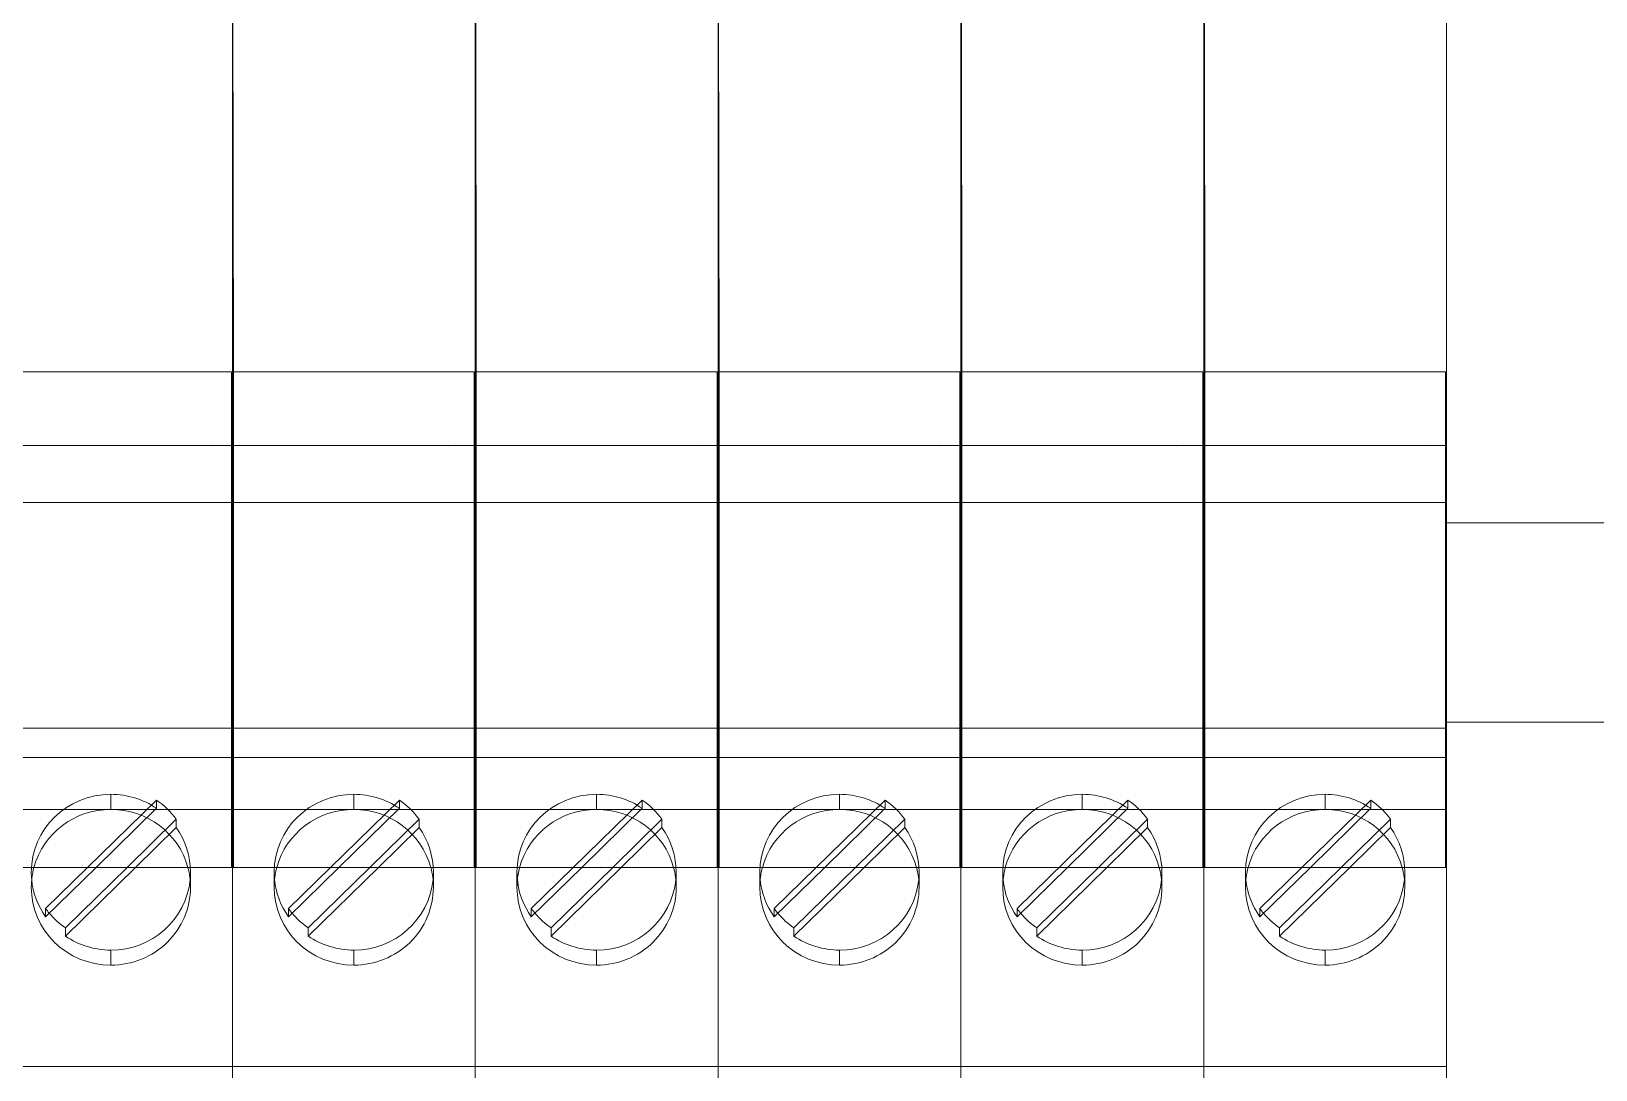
# Model space of a CAD drawing. Header units: millimetres. Extents: x 1359 to 3577, y 1336 to 3557.
# Drawn here: x 3035.9 to 3075.2, y 2495.47 to 2521.56 of the extents above; entities that cross this region are included whole.
import ezdxf

# ---------------------------------------------------------------- set-up
doc = ezdxf.new("R2010")
doc.units = ezdxf.units.MM
doc.layers.add('000-PI-Oprema', color=30, linetype='Continuous', lineweight=5)
doc.layers.add('002-PI-Kabelska kanalica', color=150, linetype='Continuous')

msp = doc.modelspace()

# ---------------------------------------------------------------- linework, layer by layer
at = {"layer": '000-PI-Oprema', "color": 0, "linetype": 'ByBlock', "lineweight": 0}
for p, q in [((3040.977, 2513.005), (3040.952, 2539.206)), ((3040.977, 2513.005), (3040.952, 2539.206)), ((3047.077, 2513.005), (3047.052, 2539.206)), ((3047.077, 2513.005), (3047.052, 2539.206)), ((3053.177, 2513.005), (3053.152, 2539.206)), ((3053.177, 2513.005), (3053.152, 2539.206)), ((3059.277, 2513.005), (3059.252, 2539.206)), ((3059.277, 2513.005), (3059.252, 2539.206)), ((3065.377, 2513.005), (3065.352, 2539.206)), ((3065.377, 2513.005), (3065.352, 2539.206)), ((3040.952, 2537.506), (3040.952, 2511.206)), ((3040.952, 2537.506), (3040.952, 2511.206)), ((3047.052, 2537.506), (3047.052, 2511.206)), ((3047.052, 2537.506), (3047.052, 2511.206)), ((3053.152, 2537.506), (3053.152, 2511.206)), ((3053.152, 2537.506), (3053.152, 2511.206)), ((3059.252, 2537.506), (3059.252, 2511.206)), ((3059.252, 2537.506), (3059.252, 2511.206)), ((3065.352, 2537.506), (3065.352, 2511.206)), ((3065.352, 2537.506), (3065.352, 2511.206)), ((3071.452, 2537.506), (3071.452, 2511.206)), ((3071.452, 2537.506), (3071.452, 2511.206)), ((3040.927, 2513.005), (3034.877, 2513.005)), ((3040.927, 2512.519), (3040.927, 2513.005)), ((3040.927, 2512.519), (3040.927, 2513.005)), ((3040.977, 2512.519), (3040.977, 2513.005)), ((3047.027, 2513.005), (3040.977, 2513.005)), ((3040.977, 2512.519), (3040.977, 2513.005)), ((3047.027, 2512.519), (3047.027, 2513.005)), ((3047.027, 2512.519), (3047.027, 2513.005)), ((3047.077, 2512.519), (3047.077, 2513.005)), ((3053.127, 2513.005), (3047.077, 2513.005)), ((3047.077, 2512.519), (3047.077, 2513.005)), ((3053.127, 2512.519), (3053.127, 2513.005)), ((3053.127, 2512.519), (3053.127, 2513.005)), ((3053.177, 2512.519), (3053.177, 2513.005)), ((3059.227, 2513.005), (3053.177, 2513.005)), ((3053.177, 2512.519), (3053.177, 2513.005)), ((3059.227, 2512.519), (3059.227, 2513.005)), ((3059.227, 2512.519), (3059.227, 2513.005)), ((3059.277, 2512.519), (3059.277, 2513.005)), ((3065.327, 2513.005), (3059.277, 2513.005)), ((3059.277, 2512.519), (3059.277, 2513.005)), ((3065.327, 2512.519), (3065.327, 2513.005)), ((3065.327, 2512.519), (3065.327, 2513.005)), ((3065.377, 2512.519), (3065.377, 2513.005)), ((3071.427, 2513.005), (3065.377, 2513.005)), ((3065.377, 2512.519), (3065.377, 2513.005)), ((3071.427, 2512.519), (3071.427, 2513.005)), ((3071.427, 2512.519), (3071.427, 2513.005)), ((3040.927, 2512.519), (3040.927, 2511.156)), ((3040.927, 2512.519), (3040.927, 2511.156)), ((3040.977, 2512.519), (3040.977, 2511.156)), ((3040.977, 2512.519), (3040.977, 2511.156)), ((3047.027, 2512.519), (3047.027, 2511.156)), ((3047.027, 2512.519), (3047.027, 2511.156)), ((3047.077, 2512.519), (3047.077, 2511.156)), ((3047.077, 2512.519), (3047.077, 2511.156)), ((3053.127, 2512.519), (3053.127, 2511.156)), ((3053.127, 2512.519), (3053.127, 2511.156)), ((3053.177, 2512.519), (3053.177, 2511.156)), ((3053.177, 2512.519), (3053.177, 2511.156)), ((3059.227, 2512.519), (3059.227, 2511.156)), ((3059.227, 2512.519), (3059.227, 2511.156)), ((3059.277, 2512.519), (3059.277, 2511.156)), ((3059.277, 2512.519), (3059.277, 2511.156)), ((3065.327, 2512.519), (3065.327, 2511.156)), ((3065.327, 2512.519), (3065.327, 2511.156)), ((3065.377, 2512.519), (3065.377, 2511.156)), ((3065.377, 2512.519), (3065.377, 2511.156)), ((3071.427, 2512.519), (3071.427, 2511.156)), ((3071.427, 2512.519), (3071.427, 2511.156)), ((3040.927, 2511.156), (3034.877, 2511.156)), ((3040.452, 2511.206), (3040.452, 2511.206)), ((3040.452, 2511.206), (3040.452, 2511.206)), ((3040.927, 2511.206), (3040.952, 2511.206)), ((3040.927, 2511.206), (3040.952, 2511.206)), ((3040.927, 2509.451), (3040.927, 2511.156)), ((3040.927, 2511.156), (3040.927, 2511.156)), ((3040.927, 2509.451), (3040.927, 2511.156)), ((3040.927, 2511.156), (3040.927, 2511.156)), ((3040.952, 2511.206), (3040.952, 2511.206)), ((3040.952, 2511.206), (3040.952, 2511.006)), ((3040.952, 2511.206), (3040.952, 2511.206)), ((3040.952, 2511.206), (3040.952, 2511.006)), ((3040.952, 2511.206), (3040.977, 2511.206)), ((3040.952, 2511.206), (3040.952, 2511.006)), ((3040.952, 2511.206), (3040.952, 2511.206)), ((3040.952, 2511.206), (3040.977, 2511.206)), ((3040.952, 2511.206), (3040.952, 2511.006)), ((3040.952, 2511.206), (3040.952, 2511.206)), ((3040.977, 2509.451), (3040.977, 2511.156)), ((3047.027, 2511.156), (3040.977, 2511.156)), ((3040.977, 2511.156), (3040.977, 2511.156)), ((3040.977, 2509.451), (3040.977, 2511.156)), ((3040.977, 2511.156), (3040.977, 2511.156)), ((3046.552, 2511.206), (3046.552, 2511.206)), ((3046.552, 2511.206), (3046.552, 2511.206)), ((3047.027, 2511.206), (3047.052, 2511.206)), ((3047.027, 2511.206), (3047.052, 2511.206)), ((3047.027, 2509.451), (3047.027, 2511.156)), ((3047.027, 2511.156), (3047.027, 2511.156)), ((3047.027, 2509.451), (3047.027, 2511.156)), ((3047.027, 2511.156), (3047.027, 2511.156)), ((3047.052, 2511.206), (3047.052, 2511.206)), ((3047.052, 2511.206), (3047.052, 2511.006)), ((3047.052, 2511.206), (3047.052, 2511.206)), ((3047.052, 2511.206), (3047.052, 2511.006)), ((3047.052, 2511.206), (3047.077, 2511.206)), ((3047.052, 2511.206), (3047.052, 2511.006)), ((3047.052, 2511.206), (3047.052, 2511.206)), ((3047.052, 2511.206), (3047.077, 2511.206)), ((3047.052, 2511.206), (3047.052, 2511.006)), ((3047.052, 2511.206), (3047.052, 2511.206)), ((3047.077, 2509.451), (3047.077, 2511.156)), ((3053.127, 2511.156), (3047.077, 2511.156)), ((3047.077, 2511.156), (3047.077, 2511.156)), ((3047.077, 2509.451), (3047.077, 2511.156)), ((3047.077, 2511.156), (3047.077, 2511.156)), ((3052.652, 2511.206), (3052.652, 2511.206)), ((3052.652, 2511.206), (3052.652, 2511.206)), ((3053.127, 2511.206), (3053.152, 2511.206)), ((3053.127, 2511.206), (3053.152, 2511.206)), ((3053.127, 2509.451), (3053.127, 2511.156)), ((3053.127, 2511.156), (3053.127, 2511.156)), ((3053.127, 2509.451), (3053.127, 2511.156)), ((3053.127, 2511.156), (3053.127, 2511.156)), ((3053.152, 2511.206), (3053.152, 2511.206)), ((3053.152, 2511.206), (3053.152, 2511.006)), ((3053.152, 2511.206), (3053.152, 2511.206)), ((3053.152, 2511.206), (3053.152, 2511.006)), ((3053.152, 2511.206), (3053.177, 2511.206)), ((3053.152, 2511.206), (3053.152, 2511.006)), ((3053.152, 2511.206), (3053.152, 2511.206)), ((3053.152, 2511.206), (3053.177, 2511.206)), ((3053.152, 2511.206), (3053.152, 2511.006)), ((3053.152, 2511.206), (3053.152, 2511.206)), ((3053.177, 2509.451), (3053.177, 2511.156)), ((3059.227, 2511.156), (3053.177, 2511.156)), ((3053.177, 2511.156), (3053.177, 2511.156)), ((3053.177, 2509.451), (3053.177, 2511.156)), ((3053.177, 2511.156), (3053.177, 2511.156)), ((3058.752, 2511.206), (3058.752, 2511.206)), ((3058.752, 2511.206), (3058.752, 2511.206)), ((3059.227, 2511.206), (3059.252, 2511.206)), ((3059.227, 2511.206), (3059.252, 2511.206)), ((3059.227, 2509.451), (3059.227, 2511.156)), ((3059.227, 2511.156), (3059.227, 2511.156)), ((3059.227, 2509.451), (3059.227, 2511.156)), ((3059.227, 2511.156), (3059.227, 2511.156)), ((3059.252, 2511.206), (3059.252, 2511.206)), ((3059.252, 2511.206), (3059.252, 2511.006)), ((3059.252, 2511.206), (3059.252, 2511.206)), ((3059.252, 2511.206), (3059.252, 2511.006)), ((3059.252, 2511.206), (3059.277, 2511.206)), ((3059.252, 2511.206), (3059.252, 2511.006)), ((3059.252, 2511.206), (3059.252, 2511.206)), ((3059.252, 2511.206), (3059.277, 2511.206)), ((3059.252, 2511.206), (3059.252, 2511.006)), ((3059.252, 2511.206), (3059.252, 2511.206)), ((3059.277, 2509.451), (3059.277, 2511.156)), ((3065.327, 2511.156), (3059.277, 2511.156)), ((3059.277, 2511.156), (3059.277, 2511.156)), ((3059.277, 2509.451), (3059.277, 2511.156)), ((3059.277, 2511.156), (3059.277, 2511.156)), ((3064.852, 2511.206), (3064.852, 2511.206)), ((3064.852, 2511.206), (3064.852, 2511.206)), ((3065.327, 2511.206), (3065.352, 2511.206)), ((3065.327, 2511.206), (3065.352, 2511.206)), ((3065.327, 2509.451), (3065.327, 2511.156)), ((3065.327, 2511.156), (3065.327, 2511.156)), ((3065.327, 2509.451), (3065.327, 2511.156)), ((3065.327, 2511.156), (3065.327, 2511.156)), ((3065.352, 2511.206), (3065.352, 2511.206)), ((3065.352, 2511.206), (3065.352, 2511.006)), ((3065.352, 2511.206), (3065.352, 2511.206)), ((3065.352, 2511.206), (3065.352, 2511.006)), ((3065.352, 2511.206), (3065.377, 2511.206)), ((3065.352, 2511.206), (3065.352, 2511.006)), ((3065.352, 2511.206), (3065.352, 2511.206)), ((3065.352, 2511.206), (3065.377, 2511.206)), ((3065.352, 2511.206), (3065.352, 2511.006)), ((3065.352, 2511.206), (3065.352, 2511.206)), ((3065.377, 2509.451), (3065.377, 2511.156)), ((3071.427, 2511.156), (3065.377, 2511.156)), ((3065.377, 2511.156), (3065.377, 2511.156)), ((3065.377, 2509.451), (3065.377, 2511.156)), ((3065.377, 2511.156), (3065.377, 2511.156)), ((3070.952, 2511.206), (3070.952, 2511.206)), ((3070.952, 2511.206), (3070.952, 2511.206)), ((3071.427, 2511.206), (3071.452, 2511.206)), ((3071.427, 2511.206), (3071.452, 2511.206)), ((3071.427, 2509.451), (3071.427, 2511.156)), ((3071.427, 2511.156), (3071.427, 2511.156)), ((3071.427, 2509.451), (3071.427, 2511.156)), ((3071.427, 2511.156), (3071.427, 2511.156)), ((3071.452, 2511.206), (3071.452, 2511.206)), ((3071.452, 2511.206), (3071.452, 2511.006)), ((3071.452, 2511.206), (3071.452, 2511.206)), ((3071.452, 2511.206), (3071.452, 2511.006)), ((3040.927, 2511.006), (3040.952, 2511.006)), ((3040.927, 2511.006), (3040.952, 2511.006)), ((3040.952, 2511.006), (3040.952, 2509.406)), ((3040.952, 2511.006), (3040.952, 2509.406)), ((3040.977, 2511.006), (3040.952, 2511.006)), ((3040.952, 2509.406), (3040.952, 2511.006)), ((3040.977, 2511.006), (3040.952, 2511.006)), ((3040.952, 2509.406), (3040.952, 2511.006)), ((3047.027, 2511.006), (3047.052, 2511.006)), ((3047.027, 2511.006), (3047.052, 2511.006)), ((3047.052, 2511.006), (3047.052, 2509.406)), ((3047.052, 2511.006), (3047.052, 2509.406)), ((3047.077, 2511.006), (3047.052, 2511.006)), ((3047.052, 2509.406), (3047.052, 2511.006)), ((3047.077, 2511.006), (3047.052, 2511.006)), ((3047.052, 2509.406), (3047.052, 2511.006)), ((3053.127, 2511.006), (3053.152, 2511.006)), ((3053.127, 2511.006), (3053.152, 2511.006)), ((3053.152, 2511.006), (3053.152, 2509.406)), ((3053.152, 2511.006), (3053.152, 2509.406)), ((3053.177, 2511.006), (3053.152, 2511.006)), ((3053.152, 2509.406), (3053.152, 2511.006)), ((3053.177, 2511.006), (3053.152, 2511.006)), ((3053.152, 2509.406), (3053.152, 2511.006)), ((3059.227, 2511.006), (3059.252, 2511.006)), ((3059.227, 2511.006), (3059.252, 2511.006)), ((3059.252, 2511.006), (3059.252, 2509.406)), ((3059.252, 2511.006), (3059.252, 2509.406)), ((3059.277, 2511.006), (3059.252, 2511.006)), ((3059.252, 2509.406), (3059.252, 2511.006)), ((3059.277, 2511.006), (3059.252, 2511.006)), ((3059.252, 2509.406), (3059.252, 2511.006)), ((3065.327, 2511.006), (3065.352, 2511.006)), ((3065.327, 2511.006), (3065.352, 2511.006)), ((3065.352, 2511.006), (3065.352, 2509.406)), ((3065.352, 2511.006), (3065.352, 2509.406)), ((3065.377, 2511.006), (3065.352, 2511.006)), ((3065.352, 2509.406), (3065.352, 2511.006)), ((3065.377, 2511.006), (3065.352, 2511.006)), ((3065.352, 2509.406), (3065.352, 2511.006)), ((3071.427, 2511.006), (3071.452, 2511.006)), ((3071.427, 2511.006), (3071.452, 2511.006)), ((3071.452, 2511.006), (3071.452, 2509.406)), ((3071.452, 2511.006), (3071.452, 2509.406)), ((3034.877, 2509.722), (3040.927, 2509.722)), ((3040.977, 2509.722), (3047.027, 2509.722)), ((3047.077, 2509.722), (3053.127, 2509.722)), ((3053.177, 2509.722), (3059.227, 2509.722)), ((3059.277, 2509.722), (3065.327, 2509.722)), ((3065.377, 2509.722), (3071.427, 2509.722)), ((3040.927, 2508.983), (3040.927, 2509.451)), ((3040.927, 2508.983), (3040.927, 2509.451)), ((3040.952, 2509.406), (3040.927, 2509.406)), ((3040.952, 2509.406), (3040.927, 2509.406)), ((3040.952, 2509.406), (3040.952, 2503.184)), ((3040.952, 2509.406), (3040.952, 2503.184)), ((3040.952, 2509.406), (3040.977, 2509.406)), ((3040.952, 2503.184), (3040.952, 2509.406)), ((3040.952, 2509.406), (3040.977, 2509.406)), ((3040.952, 2503.184), (3040.952, 2509.406)), ((3040.977, 2508.983), (3040.977, 2509.451)), ((3040.977, 2508.983), (3040.977, 2509.451)), ((3047.027, 2508.983), (3047.027, 2509.451)), ((3047.027, 2508.983), (3047.027, 2509.451)), ((3047.052, 2509.406), (3047.027, 2509.406)), ((3047.052, 2509.406), (3047.027, 2509.406)), ((3047.052, 2509.406), (3047.052, 2503.184)), ((3047.052, 2509.406), (3047.052, 2503.184)), ((3047.052, 2509.406), (3047.077, 2509.406)), ((3047.052, 2503.184), (3047.052, 2509.406)), ((3047.052, 2509.406), (3047.077, 2509.406)), ((3047.052, 2503.184), (3047.052, 2509.406)), ((3047.077, 2508.983), (3047.077, 2509.451)), ((3047.077, 2508.983), (3047.077, 2509.451)), ((3053.127, 2508.983), (3053.127, 2509.451)), ((3053.127, 2508.983), (3053.127, 2509.451)), ((3053.152, 2509.406), (3053.127, 2509.406)), ((3053.152, 2509.406), (3053.127, 2509.406)), ((3053.152, 2509.406), (3053.152, 2503.184)), ((3053.152, 2509.406), (3053.152, 2503.184)), ((3053.152, 2509.406), (3053.177, 2509.406)), ((3053.152, 2503.184), (3053.152, 2509.406)), ((3053.152, 2509.406), (3053.177, 2509.406)), ((3053.152, 2503.184), (3053.152, 2509.406)), ((3053.177, 2508.983), (3053.177, 2509.451)), ((3053.177, 2508.983), (3053.177, 2509.451)), ((3059.227, 2508.983), (3059.227, 2509.451)), ((3059.227, 2508.983), (3059.227, 2509.451)), ((3059.252, 2509.406), (3059.227, 2509.406)), ((3059.252, 2509.406), (3059.227, 2509.406)), ((3059.252, 2509.406), (3059.252, 2503.184)), ((3059.252, 2509.406), (3059.252, 2503.184)), ((3059.252, 2509.406), (3059.277, 2509.406)), ((3059.252, 2503.184), (3059.252, 2509.406)), ((3059.252, 2509.406), (3059.277, 2509.406)), ((3059.252, 2503.184), (3059.252, 2509.406)), ((3059.277, 2508.983), (3059.277, 2509.451)), ((3059.277, 2508.983), (3059.277, 2509.451)), ((3065.327, 2508.983), (3065.327, 2509.451)), ((3065.327, 2508.983), (3065.327, 2509.451)), ((3065.352, 2509.406), (3065.327, 2509.406)), ((3065.352, 2509.406), (3065.327, 2509.406)), ((3065.352, 2509.406), (3065.352, 2503.184)), ((3065.352, 2509.406), (3065.352, 2503.184)), ((3065.352, 2509.406), (3065.377, 2509.406)), ((3065.352, 2503.184), (3065.352, 2509.406)), ((3065.352, 2509.406), (3065.377, 2509.406)), ((3065.352, 2503.184), (3065.352, 2509.406)), ((3065.377, 2508.983), (3065.377, 2509.451)), ((3065.377, 2508.983), (3065.377, 2509.451)), ((3071.427, 2508.983), (3071.427, 2509.451)), ((3071.427, 2508.983), (3071.427, 2509.451)), ((3071.452, 2509.406), (3071.427, 2509.406)), ((3071.452, 2509.406), (3071.427, 2509.406)), ((3071.452, 2509.406), (3071.452, 2503.184)), ((3071.452, 2509.406), (3071.452, 2503.184)), ((3040.927, 2503.829), (3040.927, 2508.983)), ((3040.927, 2503.829), (3040.927, 2508.983)), ((3040.977, 2503.829), (3040.977, 2508.983)), ((3040.977, 2503.829), (3040.977, 2508.983)), ((3047.027, 2503.829), (3047.027, 2508.983)), ((3047.027, 2503.829), (3047.027, 2508.983)), ((3047.077, 2503.829), (3047.077, 2508.983)), ((3047.077, 2503.829), (3047.077, 2508.983)), ((3053.127, 2503.829), (3053.127, 2508.983)), ((3053.127, 2503.829), (3053.127, 2508.983)), ((3053.177, 2503.829), (3053.177, 2508.983)), ((3053.177, 2503.829), (3053.177, 2508.983)), ((3059.227, 2503.829), (3059.227, 2508.983)), ((3059.227, 2503.829), (3059.227, 2508.983)), ((3059.277, 2503.829), (3059.277, 2508.983)), ((3059.277, 2503.829), (3059.277, 2508.983)), ((3065.327, 2503.829), (3065.327, 2508.983)), ((3065.327, 2503.829), (3065.327, 2508.983)), ((3065.377, 2503.829), (3065.377, 2508.983)), ((3065.377, 2503.829), (3065.377, 2508.983)), ((3071.427, 2503.829), (3071.427, 2508.983)), ((3071.427, 2503.829), (3071.427, 2508.983)), ((3040.952, 2503.184), (3040.952, 2506.987)), ((3040.952, 2503.184), (3040.952, 2506.987)), ((3047.052, 2503.184), (3047.052, 2506.987)), ((3047.052, 2503.184), (3047.052, 2506.987)), ((3053.152, 2503.184), (3053.152, 2506.987)), ((3053.152, 2503.184), (3053.152, 2506.987)), ((3059.252, 2503.184), (3059.252, 2506.987)), ((3059.252, 2503.184), (3059.252, 2506.987)), ((3065.352, 2503.184), (3065.352, 2506.987)), ((3065.352, 2503.184), (3065.352, 2506.987)), ((3071.452, 2503.184), (3071.452, 2506.987)), ((3071.452, 2503.184), (3071.452, 2506.987)), ((3040.952, 2506.056), (3040.952, 2506.056)), ((3040.952, 2506.056), (3040.952, 2506.056)), ((3040.952, 2506.056), (3040.952, 2506.056)), ((3040.952, 2506.056), (3040.952, 2506.056)), ((3047.052, 2506.056), (3047.052, 2506.056)), ((3047.052, 2506.056), (3047.052, 2506.056)), ((3047.052, 2506.056), (3047.052, 2506.056)), ((3047.052, 2506.056), (3047.052, 2506.056)), ((3053.152, 2506.056), (3053.152, 2506.056)), ((3053.152, 2506.056), (3053.152, 2506.056)), ((3053.152, 2506.056), (3053.152, 2506.056)), ((3053.152, 2506.056), (3053.152, 2506.056)), ((3059.252, 2506.056), (3059.252, 2506.056)), ((3059.252, 2506.056), (3059.252, 2506.056)), ((3059.252, 2506.056), (3059.252, 2506.056)), ((3059.252, 2506.056), (3059.252, 2506.056)), ((3065.352, 2506.056), (3065.352, 2506.056)), ((3065.352, 2506.056), (3065.352, 2506.056)), ((3065.352, 2506.056), (3065.352, 2506.056)), ((3065.352, 2506.056), (3065.352, 2506.056)), ((3071.452, 2506.056), (3071.452, 2506.056)), ((3071.452, 2506.056), (3071.452, 2506.056)), ((3040.952, 2504.056), (3034.852, 2504.056)), ((3040.952, 2504.056), (3040.952, 2504.056)), ((3040.952, 2504.056), (3040.952, 2504.056)), ((3040.952, 2504.056), (3040.952, 2504.056)), ((3047.052, 2504.056), (3040.952, 2504.056)), ((3040.952, 2504.056), (3040.952, 2504.056)), ((3047.052, 2504.056), (3047.052, 2504.056)), ((3047.052, 2504.056), (3047.052, 2504.056)), ((3047.052, 2504.056), (3047.052, 2504.056)), ((3053.152, 2504.056), (3047.052, 2504.056)), ((3047.052, 2504.056), (3047.052, 2504.056)), ((3053.152, 2504.056), (3053.152, 2504.056)), ((3053.152, 2504.056), (3053.152, 2504.056)), ((3053.152, 2504.056), (3053.152, 2504.056)), ((3059.252, 2504.056), (3053.152, 2504.056)), ((3053.152, 2504.056), (3053.152, 2504.056)), ((3059.252, 2504.056), (3059.252, 2504.056)), ((3059.252, 2504.056), (3059.252, 2504.056)), ((3059.252, 2504.056), (3059.252, 2504.056)), ((3065.352, 2504.056), (3059.252, 2504.056)), ((3059.252, 2504.056), (3059.252, 2504.056)), ((3065.352, 2504.056), (3065.352, 2504.056)), ((3065.352, 2504.056), (3065.352, 2504.056)), ((3065.352, 2504.056), (3065.352, 2504.056)), ((3071.452, 2504.056), (3065.352, 2504.056)), ((3065.352, 2504.056), (3065.352, 2504.056)), ((3071.452, 2504.056), (3071.452, 2504.056)), ((3071.452, 2504.056), (3071.452, 2504.056)), ((3040.927, 2502.487), (3040.927, 2503.829)), ((3040.927, 2502.487), (3040.927, 2503.829)), ((3040.977, 2502.487), (3040.977, 2503.829)), ((3040.977, 2502.487), (3040.977, 2503.829)), ((3047.027, 2502.487), (3047.027, 2503.829)), ((3047.027, 2502.487), (3047.027, 2503.829)), ((3047.077, 2502.487), (3047.077, 2503.829)), ((3047.077, 2502.487), (3047.077, 2503.829)), ((3053.127, 2502.487), (3053.127, 2503.829)), ((3053.127, 2502.487), (3053.127, 2503.829)), ((3053.177, 2502.487), (3053.177, 2503.829)), ((3053.177, 2502.487), (3053.177, 2503.829)), ((3059.227, 2502.487), (3059.227, 2503.829)), ((3059.227, 2502.487), (3059.227, 2503.829)), ((3059.277, 2502.487), (3059.277, 2503.829)), ((3059.277, 2502.487), (3059.277, 2503.829)), ((3065.327, 2502.487), (3065.327, 2503.829)), ((3065.327, 2502.487), (3065.327, 2503.829)), ((3065.377, 2502.487), (3065.377, 2503.829)), ((3065.377, 2502.487), (3065.377, 2503.829)), ((3071.427, 2502.487), (3071.427, 2503.829)), ((3071.427, 2502.487), (3071.427, 2503.829)), ((3034.877, 2503.313), (3040.927, 2503.313)), ((3040.977, 2503.313), (3047.027, 2503.313)), ((3047.077, 2503.313), (3053.127, 2503.313)), ((3053.177, 2503.313), (3059.227, 2503.313)), ((3059.277, 2503.313), (3065.327, 2503.313)), ((3065.377, 2503.313), (3071.427, 2503.313)), ((3040.952, 2503.184), (3040.927, 2503.184)), ((3040.952, 2503.184), (3040.927, 2503.184)), ((3040.952, 2503.184), (3040.952, 2502.156)), ((3040.952, 2503.184), (3040.952, 2502.156)), ((3040.952, 2503.184), (3040.977, 2503.184)), ((3040.952, 2502.156), (3040.952, 2503.184)), ((3040.952, 2503.184), (3040.977, 2503.184)), ((3040.952, 2502.156), (3040.952, 2503.184)), ((3047.052, 2503.184), (3047.027, 2503.184)), ((3047.052, 2503.184), (3047.027, 2503.184)), ((3047.052, 2503.184), (3047.052, 2502.156)), ((3047.052, 2503.184), (3047.052, 2502.156)), ((3047.052, 2503.184), (3047.077, 2503.184)), ((3047.052, 2502.156), (3047.052, 2503.184)), ((3047.052, 2503.184), (3047.077, 2503.184)), ((3047.052, 2502.156), (3047.052, 2503.184)), ((3053.152, 2503.184), (3053.127, 2503.184)), ((3053.152, 2503.184), (3053.127, 2503.184)), ((3053.152, 2503.184), (3053.152, 2502.156)), ((3053.152, 2503.184), (3053.152, 2502.156)), ((3053.152, 2503.184), (3053.177, 2503.184)), ((3053.152, 2502.156), (3053.152, 2503.184)), ((3053.152, 2503.184), (3053.177, 2503.184)), ((3053.152, 2502.156), (3053.152, 2503.184)), ((3059.252, 2503.184), (3059.227, 2503.184)), ((3059.252, 2503.184), (3059.227, 2503.184)), ((3059.252, 2503.184), (3059.252, 2502.156)), ((3059.252, 2503.184), (3059.252, 2502.156)), ((3059.252, 2503.184), (3059.277, 2503.184)), ((3059.252, 2502.156), (3059.252, 2503.184)), ((3059.252, 2503.184), (3059.277, 2503.184)), ((3059.252, 2502.156), (3059.252, 2503.184)), ((3065.352, 2503.184), (3065.327, 2503.184)), ((3065.352, 2503.184), (3065.327, 2503.184)), ((3065.352, 2503.184), (3065.352, 2502.156)), ((3065.352, 2503.184), (3065.352, 2502.156)), ((3065.352, 2503.184), (3065.377, 2503.184)), ((3065.352, 2502.156), (3065.352, 2503.184)), ((3065.352, 2503.184), (3065.377, 2503.184)), ((3065.352, 2502.156), (3065.352, 2503.184)), ((3071.452, 2503.184), (3071.427, 2503.184)), ((3071.452, 2503.184), (3071.427, 2503.184)), ((3071.452, 2503.184), (3071.452, 2502.156)), ((3071.452, 2503.184), (3071.452, 2502.156)), ((3040.927, 2500.556), (3040.927, 2502.487)), ((3040.927, 2500.556), (3040.927, 2502.487)), ((3040.977, 2500.556), (3040.977, 2502.487)), ((3040.977, 2500.556), (3040.977, 2502.487)), ((3047.027, 2500.556), (3047.027, 2502.487)), ((3047.027, 2500.556), (3047.027, 2502.487)), ((3047.077, 2500.556), (3047.077, 2502.487)), ((3047.077, 2500.556), (3047.077, 2502.487)), ((3053.127, 2500.556), (3053.127, 2502.487)), ((3053.127, 2500.556), (3053.127, 2502.487)), ((3053.177, 2500.556), (3053.177, 2502.487)), ((3053.177, 2500.556), (3053.177, 2502.487)), ((3059.227, 2500.556), (3059.227, 2502.487)), ((3059.227, 2500.556), (3059.227, 2502.487)), ((3059.277, 2500.556), (3059.277, 2502.487)), ((3059.277, 2500.556), (3059.277, 2502.487)), ((3065.327, 2500.556), (3065.327, 2502.487)), ((3065.327, 2500.556), (3065.327, 2502.487)), ((3065.377, 2500.556), (3065.377, 2502.487)), ((3065.377, 2500.556), (3065.377, 2502.487)), ((3071.427, 2500.556), (3071.427, 2502.487)), ((3071.427, 2500.556), (3071.427, 2502.487)), ((3036.262, 2499.523), (3039.047, 2502.247)), ((3039.047, 2502.039), (3037.531, 2500.556)), ((3037.902, 2502.391), (3037.902, 2502.012)), ((3039.047, 2502.039), (3039.047, 2502.247)), ((3040.952, 2502.156), (3040.927, 2502.156)), ((3040.952, 2502.156), (3040.927, 2502.156)), ((3040.952, 2500.556), (3040.952, 2502.156)), ((3040.952, 2500.556), (3040.952, 2502.156)), ((3040.952, 2502.156), (3040.977, 2502.156)), ((3040.952, 2500.556), (3040.952, 2502.156)), ((3040.952, 2502.156), (3040.977, 2502.156)), ((3040.952, 2500.556), (3040.952, 2502.156)), ((3042.362, 2499.523), (3045.147, 2502.247)), ((3045.147, 2502.039), (3043.631, 2500.556)), ((3044.002, 2502.391), (3044.002, 2502.012)), ((3045.147, 2502.039), (3045.147, 2502.247)), ((3047.052, 2502.156), (3047.027, 2502.156)), ((3047.052, 2502.156), (3047.027, 2502.156)), ((3047.052, 2500.556), (3047.052, 2502.156)), ((3047.052, 2500.556), (3047.052, 2502.156)), ((3047.052, 2502.156), (3047.077, 2502.156)), ((3047.052, 2500.556), (3047.052, 2502.156)), ((3047.052, 2502.156), (3047.077, 2502.156)), ((3047.052, 2500.556), (3047.052, 2502.156)), ((3048.462, 2499.523), (3051.247, 2502.247)), ((3051.247, 2502.039), (3049.731, 2500.556)), ((3050.102, 2502.391), (3050.102, 2502.012)), ((3051.247, 2502.039), (3051.247, 2502.247)), ((3053.152, 2502.156), (3053.127, 2502.156)), ((3053.152, 2502.156), (3053.127, 2502.156)), ((3053.152, 2500.556), (3053.152, 2502.156)), ((3053.152, 2500.556), (3053.152, 2502.156)), ((3053.152, 2502.156), (3053.177, 2502.156)), ((3053.152, 2500.556), (3053.152, 2502.156)), ((3053.152, 2502.156), (3053.177, 2502.156)), ((3053.152, 2500.556), (3053.152, 2502.156)), ((3054.562, 2499.523), (3057.347, 2502.247)), ((3057.347, 2502.039), (3055.831, 2500.556)), ((3056.202, 2502.391), (3056.202, 2502.012)), ((3057.347, 2502.039), (3057.347, 2502.247)), ((3059.252, 2502.156), (3059.227, 2502.156)), ((3059.252, 2502.156), (3059.227, 2502.156)), ((3059.252, 2500.556), (3059.252, 2502.156)), ((3059.252, 2500.556), (3059.252, 2502.156)), ((3059.252, 2502.156), (3059.277, 2502.156)), ((3059.252, 2500.556), (3059.252, 2502.156)), ((3059.252, 2502.156), (3059.277, 2502.156)), ((3059.252, 2500.556), (3059.252, 2502.156)), ((3060.662, 2499.523), (3063.447, 2502.247)), ((3063.447, 2502.039), (3061.931, 2500.556)), ((3062.302, 2502.391), (3062.302, 2502.012)), ((3063.447, 2502.039), (3063.447, 2502.247)), ((3065.352, 2502.156), (3065.327, 2502.156)), ((3065.352, 2502.156), (3065.327, 2502.156)), ((3065.352, 2500.556), (3065.352, 2502.156)), ((3065.352, 2500.556), (3065.352, 2502.156)), ((3065.352, 2502.156), (3065.377, 2502.156)), ((3065.352, 2500.556), (3065.352, 2502.156)), ((3065.352, 2502.156), (3065.377, 2502.156)), ((3065.352, 2500.556), (3065.352, 2502.156)), ((3066.762, 2499.523), (3069.547, 2502.247)), ((3069.547, 2502.039), (3068.031, 2500.556)), ((3068.402, 2502.391), (3068.402, 2502.012)), ((3069.547, 2502.039), (3069.547, 2502.247)), ((3071.452, 2502.156), (3071.427, 2502.156)), ((3071.452, 2502.156), (3071.427, 2502.156)), ((3071.452, 2500.556), (3071.452, 2502.156)), ((3071.452, 2500.556), (3071.452, 2502.156)), ((3034.852, 2502.012), (3037.902, 2502.012)), ((3037.902, 2502.012), (3040.952, 2502.012)), ((3039.542, 2501.763), (3038.308, 2500.556)), ((3039.542, 2501.555), (3039.542, 2501.763)), ((3040.952, 2500.556), (3040.952, 2502.012)), ((3040.952, 2500.556), (3040.952, 2502.012)), ((3040.952, 2502.012), (3044.002, 2502.012)), ((3044.002, 2502.012), (3047.052, 2502.012)), ((3045.642, 2501.763), (3044.408, 2500.556)), ((3045.642, 2501.555), (3045.642, 2501.763)), ((3047.052, 2500.556), (3047.052, 2502.012)), ((3047.052, 2500.556), (3047.052, 2502.012)), ((3047.052, 2502.012), (3050.102, 2502.012)), ((3050.102, 2502.012), (3053.152, 2502.012)), ((3051.742, 2501.763), (3050.508, 2500.556)), ((3051.742, 2501.555), (3051.742, 2501.763)), ((3053.152, 2500.556), (3053.152, 2502.012)), ((3053.152, 2500.556), (3053.152, 2502.012)), ((3053.152, 2502.012), (3056.202, 2502.012)), ((3056.202, 2502.012), (3059.252, 2502.012)), ((3057.842, 2501.763), (3056.608, 2500.556)), ((3057.842, 2501.555), (3057.842, 2501.763)), ((3059.252, 2500.556), (3059.252, 2502.012)), ((3059.252, 2500.556), (3059.252, 2502.012)), ((3059.252, 2502.012), (3062.302, 2502.012)), ((3062.302, 2502.012), (3065.352, 2502.012)), ((3063.942, 2501.763), (3062.708, 2500.556)), ((3063.942, 2501.555), (3063.942, 2501.763)), ((3065.352, 2500.556), (3065.352, 2502.012)), ((3065.352, 2500.556), (3065.352, 2502.012)), ((3065.352, 2502.012), (3068.402, 2502.012)), ((3068.402, 2502.012), (3071.452, 2502.012)), ((3070.042, 2501.763), (3068.808, 2500.556)), ((3070.042, 2501.555), (3070.042, 2501.763)), ((3071.452, 2500.556), (3071.452, 2502.012)), ((3071.452, 2500.556), (3071.452, 2502.012)), ((3038.521, 2500.556), (3039.542, 2501.555)), ((3044.621, 2500.556), (3045.642, 2501.555)), ((3050.721, 2500.556), (3051.742, 2501.555)), ((3056.821, 2500.556), (3057.842, 2501.555)), ((3062.921, 2500.556), (3063.942, 2501.555)), ((3069.021, 2500.556), (3070.042, 2501.555)), ((3034.877, 2500.556), (3040.927, 2500.556)), ((3037.531, 2500.556), (3036.262, 2499.315)), ((3036.757, 2498.831), (3038.521, 2500.556)), ((3038.308, 2500.556), (3036.757, 2499.039)), ((3040.927, 2500.656), (3040.927, 2500.656)), ((3040.927, 2500.656), (3040.927, 2500.656)), ((3040.927, 2500.556), (3040.952, 2500.556)), ((3040.927, 2500.556), (3040.927, 2500.556)), ((3040.927, 2500.556), (3040.952, 2500.556)), ((3040.927, 2500.556), (3040.927, 2500.556)), ((3040.952, 2500.556), (3040.952, 2500.556)), ((3040.952, 2495.556), (3040.952, 2500.556)), ((3040.952, 2500.556), (3040.952, 2500.556)), ((3040.952, 2495.556), (3040.952, 2500.556)), ((3040.952, 2500.556), (3040.977, 2500.556)), ((3040.952, 2500.556), (3040.952, 2500.556)), ((3040.952, 2495.556), (3040.952, 2500.556)), ((3040.952, 2500.556), (3040.977, 2500.556)), ((3040.952, 2500.556), (3040.952, 2500.556)), ((3040.952, 2495.556), (3040.952, 2500.556)), ((3040.977, 2500.656), (3040.977, 2500.656)), ((3040.977, 2500.656), (3040.977, 2500.656)), ((3040.977, 2500.556), (3047.027, 2500.556)), ((3040.977, 2500.556), (3040.977, 2500.556)), ((3040.977, 2500.556), (3040.977, 2500.556)), ((3043.631, 2500.556), (3042.362, 2499.315)), ((3042.857, 2498.831), (3044.621, 2500.556)), ((3044.408, 2500.556), (3042.857, 2499.039)), ((3047.027, 2500.656), (3047.027, 2500.656)), ((3047.027, 2500.656), (3047.027, 2500.656)), ((3047.027, 2500.556), (3047.052, 2500.556)), ((3047.027, 2500.556), (3047.027, 2500.556)), ((3047.027, 2500.556), (3047.052, 2500.556)), ((3047.027, 2500.556), (3047.027, 2500.556)), ((3047.052, 2500.556), (3047.052, 2500.556)), ((3047.052, 2495.556), (3047.052, 2500.556)), ((3047.052, 2500.556), (3047.052, 2500.556)), ((3047.052, 2495.556), (3047.052, 2500.556)), ((3047.052, 2500.556), (3047.077, 2500.556)), ((3047.052, 2500.556), (3047.052, 2500.556)), ((3047.052, 2495.556), (3047.052, 2500.556)), ((3047.052, 2500.556), (3047.077, 2500.556)), ((3047.052, 2500.556), (3047.052, 2500.556)), ((3047.052, 2495.556), (3047.052, 2500.556)), ((3047.077, 2500.656), (3047.077, 2500.656)), ((3047.077, 2500.656), (3047.077, 2500.656)), ((3047.077, 2500.556), (3053.127, 2500.556)), ((3047.077, 2500.556), (3047.077, 2500.556)), ((3047.077, 2500.556), (3047.077, 2500.556)), ((3049.731, 2500.556), (3048.462, 2499.315)), ((3048.957, 2498.831), (3050.721, 2500.556)), ((3050.508, 2500.556), (3048.957, 2499.039)), ((3053.127, 2500.656), (3053.127, 2500.656)), ((3053.127, 2500.656), (3053.127, 2500.656)), ((3053.127, 2500.556), (3053.152, 2500.556)), ((3053.127, 2500.556), (3053.127, 2500.556)), ((3053.127, 2500.556), (3053.152, 2500.556)), ((3053.127, 2500.556), (3053.127, 2500.556)), ((3053.152, 2500.556), (3053.152, 2500.556)), ((3053.152, 2495.556), (3053.152, 2500.556)), ((3053.152, 2500.556), (3053.152, 2500.556)), ((3053.152, 2495.556), (3053.152, 2500.556)), ((3053.152, 2500.556), (3053.177, 2500.556)), ((3053.152, 2500.556), (3053.152, 2500.556)), ((3053.152, 2495.556), (3053.152, 2500.556)), ((3053.152, 2500.556), (3053.177, 2500.556)), ((3053.152, 2500.556), (3053.152, 2500.556)), ((3053.152, 2495.556), (3053.152, 2500.556)), ((3053.177, 2500.656), (3053.177, 2500.656)), ((3053.177, 2500.656), (3053.177, 2500.656)), ((3053.177, 2500.556), (3059.227, 2500.556)), ((3053.177, 2500.556), (3053.177, 2500.556)), ((3053.177, 2500.556), (3053.177, 2500.556)), ((3055.831, 2500.556), (3054.562, 2499.315)), ((3055.057, 2498.831), (3056.821, 2500.556)), ((3056.608, 2500.556), (3055.057, 2499.039)), ((3059.227, 2500.656), (3059.227, 2500.656)), ((3059.227, 2500.656), (3059.227, 2500.656)), ((3059.227, 2500.556), (3059.252, 2500.556)), ((3059.227, 2500.556), (3059.227, 2500.556)), ((3059.227, 2500.556), (3059.252, 2500.556)), ((3059.227, 2500.556), (3059.227, 2500.556)), ((3059.252, 2500.556), (3059.252, 2500.556)), ((3059.252, 2495.556), (3059.252, 2500.556)), ((3059.252, 2500.556), (3059.252, 2500.556)), ((3059.252, 2495.556), (3059.252, 2500.556)), ((3059.252, 2500.556), (3059.277, 2500.556)), ((3059.252, 2500.556), (3059.252, 2500.556)), ((3059.252, 2495.556), (3059.252, 2500.556)), ((3059.252, 2500.556), (3059.277, 2500.556)), ((3059.252, 2500.556), (3059.252, 2500.556)), ((3059.252, 2495.556), (3059.252, 2500.556)), ((3059.277, 2500.656), (3059.277, 2500.656)), ((3059.277, 2500.656), (3059.277, 2500.656)), ((3059.277, 2500.556), (3065.327, 2500.556)), ((3059.277, 2500.556), (3059.277, 2500.556)), ((3059.277, 2500.556), (3059.277, 2500.556)), ((3061.931, 2500.556), (3060.662, 2499.315)), ((3061.157, 2498.831), (3062.921, 2500.556)), ((3062.708, 2500.556), (3061.157, 2499.039)), ((3065.327, 2500.656), (3065.327, 2500.656)), ((3065.327, 2500.656), (3065.327, 2500.656)), ((3065.327, 2500.556), (3065.352, 2500.556)), ((3065.327, 2500.556), (3065.327, 2500.556)), ((3065.327, 2500.556), (3065.352, 2500.556)), ((3065.327, 2500.556), (3065.327, 2500.556)), ((3065.352, 2500.556), (3065.352, 2500.556)), ((3065.352, 2495.556), (3065.352, 2500.556)), ((3065.352, 2500.556), (3065.352, 2500.556)), ((3065.352, 2495.556), (3065.352, 2500.556)), ((3065.352, 2500.556), (3065.377, 2500.556)), ((3065.352, 2500.556), (3065.352, 2500.556)), ((3065.352, 2495.556), (3065.352, 2500.556)), ((3065.352, 2500.556), (3065.377, 2500.556)), ((3065.352, 2500.556), (3065.352, 2500.556)), ((3065.352, 2495.556), (3065.352, 2500.556)), ((3065.377, 2500.656), (3065.377, 2500.656)), ((3065.377, 2500.656), (3065.377, 2500.656)), ((3065.377, 2500.556), (3071.427, 2500.556)), ((3065.377, 2500.556), (3065.377, 2500.556)), ((3065.377, 2500.556), (3065.377, 2500.556)), ((3068.031, 2500.556), (3066.762, 2499.315)), ((3067.257, 2498.831), (3069.021, 2500.556)), ((3068.808, 2500.556), (3067.257, 2499.039)), ((3071.427, 2500.656), (3071.427, 2500.656)), ((3071.427, 2500.656), (3071.427, 2500.656)), ((3071.427, 2500.556), (3071.452, 2500.556)), ((3071.427, 2500.556), (3071.427, 2500.556)), ((3071.427, 2500.556), (3071.452, 2500.556)), ((3071.427, 2500.556), (3071.427, 2500.556)), ((3071.452, 2500.556), (3071.452, 2500.556)), ((3071.452, 2495.556), (3071.452, 2500.556)), ((3071.452, 2500.556), (3071.452, 2500.556)), ((3071.452, 2495.556), (3071.452, 2500.556)), ((3039.902, 2500.056), (3039.902, 2500.435)), ((3042.002, 2500.056), (3042.002, 2500.435)), ((3046.002, 2500.056), (3046.002, 2500.435)), ((3048.102, 2500.056), (3048.102, 2500.435)), ((3052.102, 2500.056), (3052.102, 2500.435)), ((3054.202, 2500.056), (3054.202, 2500.435)), ((3058.202, 2500.056), (3058.202, 2500.435)), ((3060.302, 2500.056), (3060.302, 2500.435)), ((3064.302, 2500.056), (3064.302, 2500.435)), ((3066.402, 2500.056), (3066.402, 2500.435)), ((3070.402, 2500.056), (3070.402, 2500.435)), ((3040.952, 2495.556), (3040.952, 2499.99)), ((3040.952, 2495.556), (3040.952, 2499.99)), ((3047.052, 2495.556), (3047.052, 2499.99)), ((3047.052, 2495.556), (3047.052, 2499.99)), ((3053.152, 2495.556), (3053.152, 2499.99)), ((3053.152, 2495.556), (3053.152, 2499.99)), ((3059.252, 2495.556), (3059.252, 2499.99)), ((3059.252, 2495.556), (3059.252, 2499.99)), ((3065.352, 2495.556), (3065.352, 2499.99)), ((3065.352, 2495.556), (3065.352, 2499.99)), ((3071.452, 2495.556), (3071.452, 2499.99)), ((3071.452, 2495.556), (3071.452, 2499.99)), ((3036.262, 2499.315), (3036.262, 2499.523)), ((3042.362, 2499.315), (3042.362, 2499.523)), ((3048.462, 2499.315), (3048.462, 2499.523)), ((3054.562, 2499.315), (3054.562, 2499.523)), ((3060.662, 2499.315), (3060.662, 2499.523)), ((3066.762, 2499.315), (3066.762, 2499.523)), ((3036.757, 2498.831), (3036.757, 2499.039)), ((3042.857, 2498.831), (3042.857, 2499.039)), ((3048.957, 2498.831), (3048.957, 2499.039)), ((3055.057, 2498.831), (3055.057, 2499.039)), ((3061.157, 2498.831), (3061.157, 2499.039)), ((3067.257, 2498.831), (3067.257, 2499.039)), ((3037.902, 2498.479), (3037.902, 2498.099)), ((3044.002, 2498.479), (3044.002, 2498.099)), ((3050.102, 2498.479), (3050.102, 2498.099)), ((3056.202, 2498.479), (3056.202, 2498.099)), ((3062.302, 2498.479), (3062.302, 2498.099)), ((3068.402, 2498.479), (3068.402, 2498.099)), ((3040.952, 2495.556), (3040.952, 2497.572)), ((3040.952, 2495.556), (3040.952, 2497.572)), ((3047.052, 2495.556), (3047.052, 2497.572)), ((3047.052, 2495.556), (3047.052, 2497.572)), ((3053.152, 2495.556), (3053.152, 2497.572)), ((3053.152, 2495.556), (3053.152, 2497.572)), ((3059.252, 2495.556), (3059.252, 2497.572)), ((3059.252, 2495.556), (3059.252, 2497.572)), ((3065.352, 2495.556), (3065.352, 2497.572)), ((3065.352, 2495.556), (3065.352, 2497.572)), ((3071.452, 2495.556), (3071.452, 2497.572)), ((3071.452, 2495.556), (3071.452, 2497.572)), ((3040.952, 2495.556), (3034.852, 2495.556)), ((3040.952, 2495.556), (3040.952, 2495.556)), ((3040.952, 2495.012), (3040.952, 2495.556)), ((3040.952, 2495.556), (3040.952, 2495.556)), ((3040.952, 2495.012), (3040.952, 2495.556)), ((3040.952, 2495.012), (3040.952, 2495.556)), ((3040.952, 2495.556), (3040.952, 2495.556)), ((3047.052, 2495.556), (3040.952, 2495.556)), ((3040.952, 2495.012), (3040.952, 2495.556)), ((3040.952, 2495.556), (3040.952, 2495.556)), ((3047.052, 2495.556), (3047.052, 2495.556)), ((3047.052, 2495.012), (3047.052, 2495.556)), ((3047.052, 2495.556), (3047.052, 2495.556)), ((3047.052, 2495.012), (3047.052, 2495.556)), ((3047.052, 2495.012), (3047.052, 2495.556)), ((3047.052, 2495.556), (3047.052, 2495.556)), ((3053.152, 2495.556), (3047.052, 2495.556)), ((3047.052, 2495.012), (3047.052, 2495.556)), ((3047.052, 2495.556), (3047.052, 2495.556)), ((3053.152, 2495.556), (3053.152, 2495.556)), ((3053.152, 2495.012), (3053.152, 2495.556)), ((3053.152, 2495.556), (3053.152, 2495.556)), ((3053.152, 2495.012), (3053.152, 2495.556)), ((3053.152, 2495.012), (3053.152, 2495.556)), ((3053.152, 2495.556), (3053.152, 2495.556)), ((3059.252, 2495.556), (3053.152, 2495.556)), ((3053.152, 2495.012), (3053.152, 2495.556)), ((3053.152, 2495.556), (3053.152, 2495.556)), ((3059.252, 2495.556), (3059.252, 2495.556)), ((3059.252, 2495.012), (3059.252, 2495.556)), ((3059.252, 2495.556), (3059.252, 2495.556)), ((3059.252, 2495.012), (3059.252, 2495.556)), ((3059.252, 2495.012), (3059.252, 2495.556)), ((3059.252, 2495.556), (3059.252, 2495.556)), ((3065.352, 2495.556), (3059.252, 2495.556)), ((3059.252, 2495.012), (3059.252, 2495.556)), ((3059.252, 2495.556), (3059.252, 2495.556)), ((3065.352, 2495.556), (3065.352, 2495.556)), ((3065.352, 2495.012), (3065.352, 2495.556)), ((3065.352, 2495.556), (3065.352, 2495.556)), ((3065.352, 2495.012), (3065.352, 2495.556)), ((3065.352, 2495.012), (3065.352, 2495.556)), ((3065.352, 2495.556), (3065.352, 2495.556)), ((3071.452, 2495.556), (3065.352, 2495.556)), ((3065.352, 2495.012), (3065.352, 2495.556)), ((3065.352, 2495.556), (3065.352, 2495.556)), ((3071.452, 2495.556), (3071.452, 2495.556)), ((3071.452, 2495.012), (3071.452, 2495.556)), ((3071.452, 2495.556), (3071.452, 2495.556)), ((3071.452, 2495.012), (3071.452, 2495.556))]:
    msp.add_line(p, q, dxfattribs=at)
for centre, start_param, end_param in [((3037.902, 2500.435), -1.570796, 0), ((3037.902, 2500.435), -2.180289, -1.570796), ((3037.902, 2500.643), -2.5321, -2.180289), ((3044.002, 2500.435), -1.570796, 0), ((3044.002, 2500.435), -2.180289, -1.570796), ((3044.002, 2500.643), -2.5321, -2.180289), ((3050.102, 2500.435), -1.570796, 0), ((3050.102, 2500.435), -2.180289, -1.570796), ((3050.102, 2500.643), -2.5321, -2.180289), ((3056.202, 2500.435), -1.570796, 0), ((3056.202, 2500.435), -2.180289, -1.570796), ((3056.202, 2500.643), -2.5321, -2.180289), ((3062.302, 2500.435), -1.570796, 0), ((3062.302, 2500.435), -2.180289, -1.570796), ((3062.302, 2500.643), -2.5321, -2.180289), ((3068.402, 2500.435), -1.570796, 0), ((3068.402, 2500.435), -2.180289, -1.570796), ((3068.402, 2500.643), -2.5321, -2.180289), ((3037.902, 2500.056), -1.570796, -0.258728), ((3037.902, 2500.056), -2.882864, -1.570796), ((3044.002, 2500.056), -1.570796, -0.258728), ((3044.002, 2500.056), -2.882864, -1.570796), ((3050.102, 2500.056), -1.570796, -0.258728), ((3050.102, 2500.056), -2.882864, -1.570796), ((3056.202, 2500.056), -1.570796, -0.258728), ((3056.202, 2500.056), -2.882864, -1.570796), ((3062.302, 2500.056), -1.570796, -0.258728), ((3062.302, 2500.056), -2.882864, -1.570796), ((3068.402, 2500.056), -1.570796, -0.258728), ((3068.402, 2500.056), -2.882864, -1.570796), ((3037.902, 2500.435), -3.141593, -2.5321), ((3044.002, 2500.435), -3.141593, -2.5321), ((3050.102, 2500.435), -3.141593, -2.5321), ((3056.202, 2500.435), -3.141593, -2.5321), ((3062.302, 2500.435), -3.141593, -2.5321), ((3068.402, 2500.435), -3.141593, -2.5321), ((3037.902, 2500.056), -0.258728, 0), ((3037.902, 2500.056), -3.141593, -2.882864), ((3044.002, 2500.056), -0.258728, 0), ((3044.002, 2500.056), -3.141593, -2.882864), ((3050.102, 2500.056), -0.258728, 0), ((3050.102, 2500.056), -3.141593, -2.882864), ((3056.202, 2500.056), -0.258728, 0), ((3056.202, 2500.056), -3.141593, -2.882864), ((3062.302, 2500.056), -0.258728, 0), ((3062.302, 2500.056), -3.141593, -2.882864), ((3068.402, 2500.056), -0.258728, 0), ((3068.402, 2500.056), -3.141593, -2.882864), ((3037.902, 2500.435), 0, 0.097132), ((3037.902, 2500.056), 0, 1.570796), ((3037.902, 2500.435), 0.097132, 0.609492), ((3037.902, 2500.435), 1.570796, 3.044461), ((3037.902, 2500.056), 1.570796, 3.141593), ((3037.902, 2500.435), 3.044461, 3.141593), ((3044.002, 2500.435), 0, 0.097132), ((3044.002, 2500.056), 0, 1.570796), ((3044.002, 2500.435), 0.097132, 0.609492), ((3044.002, 2500.435), 1.570796, 3.044461), ((3044.002, 2500.056), 1.570796, 3.141593), ((3044.002, 2500.435), 3.044461, 3.141593), ((3050.102, 2500.435), 0, 0.097132), ((3050.102, 2500.056), 0, 1.570796), ((3050.102, 2500.435), 0.097132, 0.609492), ((3050.102, 2500.435), 1.570796, 3.044461), ((3050.102, 2500.056), 1.570796, 3.141593), ((3050.102, 2500.435), 3.044461, 3.141593), ((3056.202, 2500.435), 0, 0.097132), ((3056.202, 2500.056), 0, 1.570796), ((3056.202, 2500.435), 0.097132, 0.609492), ((3056.202, 2500.435), 1.570796, 3.044461), ((3056.202, 2500.056), 1.570796, 3.141593), ((3056.202, 2500.435), 3.044461, 3.141593), ((3062.302, 2500.435), 0, 0.097132), ((3062.302, 2500.056), 0, 1.570796), ((3062.302, 2500.435), 0.097132, 0.609492), ((3062.302, 2500.435), 1.570796, 3.044461), ((3062.302, 2500.056), 1.570796, 3.141593), ((3062.302, 2500.435), 3.044461, 3.141593), ((3068.402, 2500.435), 0, 0.097132), ((3068.402, 2500.056), 0, 1.570796), ((3068.402, 2500.435), 0.097132, 0.609492), ((3068.402, 2500.435), 1.570796, 3.044461), ((3068.402, 2500.056), 1.570796, 3.141593), ((3068.402, 2500.435), 3.044461, 3.141593), ((3037.902, 2500.643), 0.609492, 0.685382), ((3037.902, 2500.643), 0.685382, 0.961304), ((3044.002, 2500.643), 0.609492, 0.685382), ((3044.002, 2500.643), 0.685382, 0.961304), ((3050.102, 2500.643), 0.609492, 0.685382), ((3050.102, 2500.643), 0.685382, 0.961304), ((3056.202, 2500.643), 0.609492, 0.685382), ((3056.202, 2500.643), 0.685382, 0.961304), ((3062.302, 2500.643), 0.609492, 0.685382), ((3062.302, 2500.643), 0.685382, 0.961304), ((3068.402, 2500.643), 0.609492, 0.685382), ((3068.402, 2500.643), 0.685382, 0.961304), ((3037.902, 2500.435), 0.961304, 1.570796), ((3044.002, 2500.435), 0.961304, 1.570796), ((3050.102, 2500.435), 0.961304, 1.570796), ((3056.202, 2500.435), 0.961304, 1.570796), ((3062.302, 2500.435), 0.961304, 1.570796), ((3068.402, 2500.435), 0.961304, 1.570796)]:
    msp.add_ellipse(centre, major_axis=(-2, 0), ratio=0.978148, start_param=start_param, end_param=end_param, dxfattribs=at)
at = {"layer": '002-PI-Kabelska kanalica', "color": 0, "linetype": 'ByBlock', "lineweight": 0, "ltscale": 0.25}
for p, q in [((3071.452, 2509.206), (3081.834, 2509.206)), ((3071.452, 2504.207), (3081.834, 2504.207))]:
    msp.add_line(p, q, dxfattribs=at)

doc.saveas('drawing.dxf')
